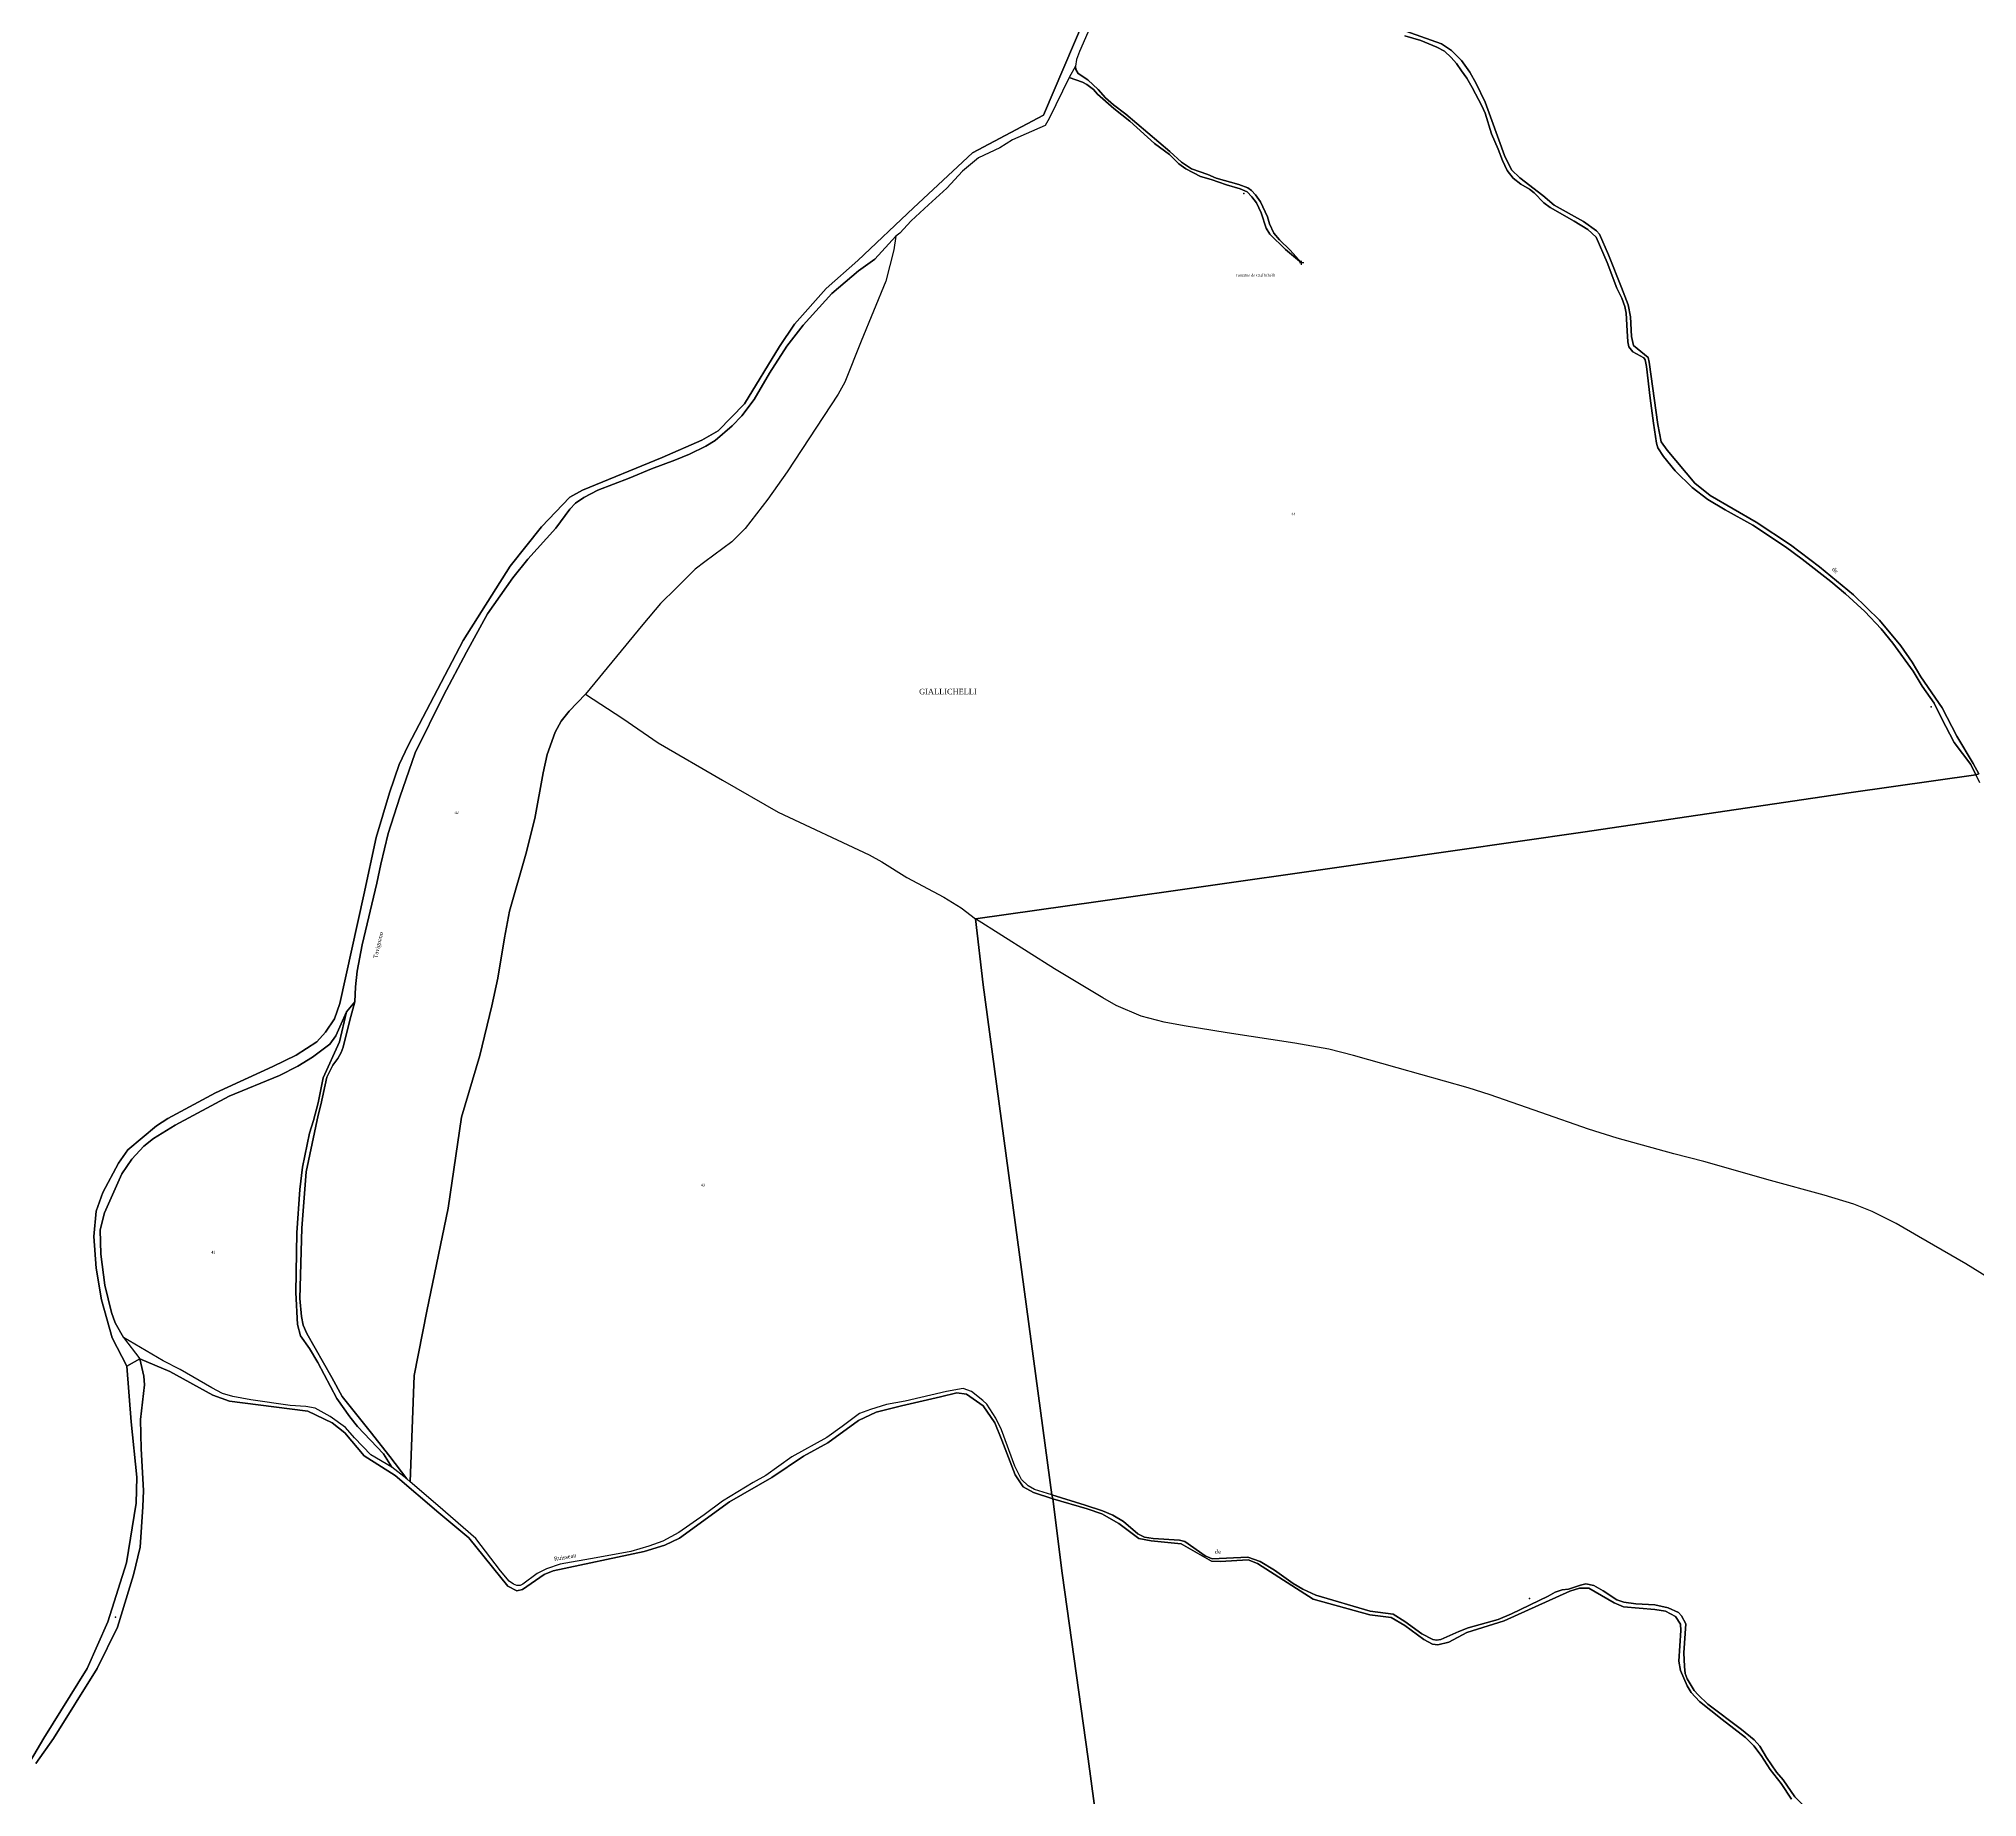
# Model space of a CAD drawing. Extents: x 1189447 to 1205702, y 6141591 to 6152844.
# Drawn here: x 1195226 to 1196642, y 6146098 to 6147383 of the extents above; entities that cross this region are included whole.
import ezdxf

# ---------------------------------------------------------------- set-up
doc = ezdxf.new("R2010")
doc.units = 0
doc.linetypes.add('CONTINU', pattern=[0])
doc.layers.get('0').update_dxf_attribs({"linetype": 'CONTINU'})
for name, color, linetype in [('1FLECHEFL', 7, 'CONTINU'), ('1LIEUDIT', 7, 'CONTINU'), ('1PARCELLE', 7, 'CONTINU'), ('1SECTION', 7, 'CONTINU'), ('1SUBDSECT', 7, 'CONTINU'), ('1TRONFLUV', 7, 'CONTINU'), ('3CALVAIRE', 7, 'CONTINU'), ('3CALVAIRETEX', 7, 'CONTINU'), ('3LIEUDITTEX', 7, 'CONTINU'), ('3PARCELLETEX', 7, 'CONTINU'), ('3TRONFLUVTEX', 7, 'CONTINU')]:
    doc.layers.add(name, color=color, linetype=linetype)
doc.styles.get("Standard").update_dxf_attribs({"font": 'Times New Roman'})

# ---------------------------------------------------------------- blocks, each defined once
blk = doc.blocks.new('FLECHRU1')
blk.add_point((0, 0))
blk = doc.blocks.new('DETATOPO')
for points in [[(-1.5, 0), (1.5, 0)], [(0, -1.5), (0, 1.5)]]:
    blk.add_lwpolyline(points)

msp = doc.modelspace()

# ---------------------------------------------------------------- linework, layer by layer
at = {"layer": '1LIEUDIT'}
for points in [[(1196220.67, 6147390.18), (1196250.91, 6147379.53), (1196258.1, 6147374.78), (1196265.47, 6147367.39), (1196271.65, 6147358.76), (1196276.27, 6147350.57), (1196282.9, 6147337.04), (1196287.58, 6147323.49), (1196297.02, 6147297.96), (1196302.07, 6147287.49), (1196308.23, 6147281.63), (1196325.06, 6147268.75), (1196333.23, 6147261.6), (1196354.74, 6147249.72), (1196364.14, 6147243.04), (1196366.25, 6147240.39), (1196372.84, 6147225.32), (1196382.46, 6147201.5), (1196387.39, 6147188.97), (1196388.99, 6147180.03), (1196389.76, 6147165.66), (1196391.19, 6147159.24), (1196401.81, 6147150.29), (1196402.67, 6147147.05), (1196409.08, 6147101.46), (1196411.3, 6147088.87), (1196415.9, 6147082.62), (1196436.09, 6147058.64), (1196447.11, 6147049.5), (1196480.74, 6147029.98), (1196505.83, 6147013.52), (1196527.07, 6146997.48), (1196551.95, 6146977.03), (1196571.01, 6146958.46), (1196586.53, 6146939.63), (1196594.68, 6146927.75), (1196601.15, 6146916.98), (1196616.6, 6146894.38), (1196627.52, 6146873.64), (1196639.29, 6146853.66), (1196643.48, 6146846.17), (1196641.2, 6146845.57), (1196550.24, 6146832.56), (1196354.17, 6146803.55), (1196164.21, 6146776.26), (1196000.12, 6146752.82), (1195910.31, 6146740.28), (1195916.06, 6146692.13), (1195966.23, 6146319.31), (1195966.23, 6146319.31), (1195966.81, 6146316.4), (1195952.81, 6146321.08), (1195945.23, 6146325.35), (1195939.4, 6146334.01), (1195929.72, 6146359.36), (1195924.62, 6146371.94), (1195916.06, 6146384.43), (1195903.83, 6146393.04), (1195896.7, 6146393.9), (1195884.93, 6146391.01), (1195856.34, 6146384.31), (1195837.88, 6146379.9), (1195824.89, 6146373.63), (1195802.63, 6146357.32), (1195784.63, 6146347.68), (1195761.54, 6146332.16), (1195730.77, 6146314.37), (1195694.1, 6146287.65), (1195683.37, 6146282.7), (1195668.38, 6146278.04), (1195601.92, 6146263.92), (1195595.36, 6146261.22), (1195579.32, 6146250.15), (1195575.18, 6146249.37), (1195568.62, 6146252.65), (1195540.15, 6146287.98), (1195518.42, 6146306.31), (1195486.5, 6146333.57), (1195463.87, 6146347.81), (1195449.67, 6146364.68), (1195440.29, 6146371.96), (1195422.51, 6146380.52), (1195397.75, 6146383.57), (1195365.47, 6146387.81), (1195353.15, 6146392.22), (1195321.82, 6146409.41), (1195299.88, 6146418.71), (1195290.26, 6146413.32), (1195279.62, 6146434.07), (1195271.92, 6146461.97), (1195267.99, 6146485.03), (1195266.29, 6146508.26), (1195267.91, 6146526.6), (1195272.79, 6146540.29), (1195284.18, 6146561.79), (1195291.05, 6146571.37), (1195311.98, 6146588.93), (1195320.36, 6146594.36), (1195355.01, 6146613.2), (1195397.08, 6146632.44), (1195414.02, 6146640.72), (1195429.05, 6146650.48), (1195435.53, 6146657.5), (1195442.03, 6146667.1), (1195446.03, 6146678.41), (1195463.39, 6146757.76), (1195472.46, 6146799.71), (1195482.22, 6146832.36), (1195489.36, 6146853.04), (1195495.92, 6146867.02), (1195536.01, 6146943.73), (1195570.48, 6146997.84), (1195593.35, 6147026.63), (1195614.06, 6147048.28), (1195623.22, 6147053.49), (1195681.47, 6147077.31), (1195710.38, 6147090.09), (1195722.28, 6147096.76), (1195741.65, 6147116.57), (1195767.19, 6147158.31), (1195778.11, 6147174.81), (1195801.38, 6147200.81), (1195824.46, 6147221.22), (1195865.12, 6147259.81), (1195908.15, 6147299.85), (1195960.21, 6147327.52), (1195975.07, 6147362.19), (1195989.7, 6147397.06)], [(1196643.48, 6146846.17), (1196639.29, 6146853.66), (1196627.52, 6146873.64), (1196616.6, 6146894.38), (1196601.15, 6146916.98), (1196594.68, 6146927.75), (1196586.53, 6146939.63), (1196571.01, 6146958.46), (1196551.95, 6146977.03), (1196527.07, 6146997.48), (1196505.83, 6147013.52), (1196480.74, 6147029.98), (1196447.11, 6147049.5), (1196436.09, 6147058.64), (1196415.9, 6147082.62), (1196411.3, 6147088.87), (1196409.08, 6147101.46), (1196402.67, 6147147.05), (1196401.81, 6147150.29), (1196391.19, 6147159.24), (1196389.76, 6147165.66), (1196388.99, 6147180.03), (1196387.39, 6147188.97), (1196382.46, 6147201.5), (1196372.84, 6147225.32), (1196366.25, 6147240.39), (1196364.14, 6147243.04), (1196354.74, 6147249.72), (1196333.23, 6147261.6), (1196325.06, 6147268.75), (1196308.23, 6147281.63), (1196302.07, 6147287.49), (1196297.02, 6147297.96), (1196287.58, 6147323.49), (1196282.9, 6147337.04), (1196276.27, 6147350.57), (1196271.65, 6147358.76), (1196265.47, 6147367.39), (1196258.1, 6147374.78), (1196250.91, 6147379.53), (1196220.67, 6147390.18)], [(1196506.72, 6146097.03), (1196499.2, 6146108.36), (1196490.95, 6146118.61), (1196484.59, 6146129.01), (1196479.21, 6146136.12), (1196473.02, 6146142.09), (1196455.97, 6146155.12), (1196439.35, 6146168.3), (1196433.22, 6146174.9), (1196430.39, 6146179.83), (1196425.62, 6146190.92), (1196424.28, 6146197.86), (1196425.82, 6146220.27), (1196425.54, 6146224.78), (1196421.87, 6146230.49), (1196414.63, 6146234.44), (1196406.71, 6146235.68), (1196383.8, 6146237.67), (1196376.95, 6146240.42), (1196358.63, 6146251.27), (1196351.84, 6146251.12), (1196344.63, 6146248.95), (1196296.66, 6146227.25), (1196269.41, 6146218.77), (1196256.23, 6146211.78), (1196248.31, 6146209.86), (1196244.39, 6146210.32), (1196238.01, 6146213.73), (1196224.11, 6146223.95), (1196214.14, 6146229.86), (1196198.43, 6146231.71), (1196157.22, 6146243.25), (1196116.37, 6146269.18), (1196109.75, 6146271.78), (1196089.19, 6146270.65), (1196082.75, 6146270.86), (1196060.6, 6146283.67), (1196038.67, 6146285.84), (1196029.75, 6146287.58), (1196015.12, 6146298.48), (1196002.79, 6146305.48), (1195991.99, 6146309.22), (1195966.81, 6146316.4), (1195966.23, 6146319.31), (1195916.06, 6146692.13), (1195910.31, 6146740.28), (1196000.12, 6146752.82), (1196164.21, 6146776.26), (1196354.17, 6146803.55), (1196550.24, 6146832.56), (1196641.2, 6146845.57), (1196643.48, 6146846.17)], [(1195211.8, 6146111.44), (1195229.58, 6146141.49), (1195261.43, 6146192.42), (1195276.52, 6146226.65), (1195290.1, 6146269.77), (1195297.14, 6146313.26), (1195297.66, 6146332.31), (1195293.6, 6146372.75), (1195290.26, 6146413.32), (1195299.88, 6146418.71), (1195321.82, 6146409.41), (1195353.15, 6146392.22), (1195365.47, 6146387.81), (1195397.75, 6146383.57), (1195422.51, 6146380.52), (1195440.29, 6146371.96), (1195449.67, 6146364.68), (1195463.87, 6146347.81), (1195486.5, 6146333.57), (1195518.42, 6146306.31), (1195540.15, 6146287.98), (1195568.62, 6146252.65), (1195575.18, 6146249.37), (1195579.32, 6146250.15), (1195595.36, 6146261.22), (1195601.92, 6146263.92), (1195668.38, 6146278.04), (1195683.37, 6146282.7), (1195694.1, 6146287.65), (1195730.77, 6146314.37), (1195761.54, 6146332.16), (1195784.63, 6146347.68), (1195802.63, 6146357.32), (1195824.89, 6146373.63), (1195837.88, 6146379.9), (1195856.34, 6146384.31), (1195884.93, 6146391.01), (1195896.7, 6146393.9), (1195903.83, 6146393.04), (1195916.06, 6146384.43), (1195924.62, 6146371.94), (1195929.72, 6146359.36), (1195939.4, 6146334.01), (1195945.23, 6146325.35), (1195952.81, 6146321.08), (1195966.81, 6146316.4), (1195973.78, 6146262.09), (1195992.85, 6146126.43), (1196023.25, 6145899.7)], [(1196023.25, 6145899.7), (1195992.85, 6146126.43), (1195973.78, 6146262.09), (1195966.81, 6146316.4), (1195991.99, 6146309.22), (1196002.79, 6146305.48), (1196015.12, 6146298.48), (1196029.75, 6146287.58), (1196038.67, 6146285.84), (1196060.6, 6146283.67), (1196082.75, 6146270.86), (1196089.19, 6146270.65), (1196109.75, 6146271.78), (1196116.37, 6146269.18), (1196157.22, 6146243.25), (1196198.43, 6146231.71), (1196214.14, 6146229.86), (1196224.11, 6146223.95), (1196238.01, 6146213.73), (1196244.39, 6146210.32), (1196248.31, 6146209.86), (1196256.23, 6146211.78), (1196269.41, 6146218.77), (1196296.66, 6146227.25), (1196344.63, 6146248.95), (1196351.84, 6146251.12), (1196358.63, 6146251.27), (1196376.95, 6146240.42), (1196383.8, 6146237.67), (1196406.71, 6146235.68), (1196414.63, 6146234.44), (1196421.87, 6146230.49), (1196425.54, 6146224.78), (1196425.82, 6146220.27), (1196424.28, 6146197.86), (1196425.62, 6146190.92), (1196430.39, 6146179.83), (1196433.22, 6146174.9), (1196439.35, 6146168.3), (1196455.97, 6146155.12), (1196473.02, 6146142.09), (1196479.21, 6146136.12), (1196484.59, 6146129.01), (1196490.95, 6146118.61), (1196499.2, 6146108.36), (1196506.72, 6146097.03)]]:
    msp.add_lwpolyline(points, dxfattribs=at)
at = {"layer": '1PARCELLE'}
for points in [[(1196002.75, 6147411.14), (1195986.33, 6147373.9), (1195984.19, 6147368.23), (1195983.55, 6147363.21), (1195983.77, 6147360.84), (1195985.41, 6147357.86), (1195992.42, 6147353.28), (1196000.16, 6147346.2), (1196005.49, 6147340.12), (1196011.21, 6147335.08), (1196020.38, 6147328.24), (1196036.24, 6147314.65), (1196052.34, 6147300.87), (1196060.87, 6147293.14), (1196068.21, 6147288.29), (1196080.21, 6147284.21), (1196086.24, 6147281.51), (1196102.91, 6147276.78), (1196109.39, 6147274.33), (1196111.97, 6147272.46), (1196114.94, 6147269.29), (1196118.6, 6147264.16), (1196123.67, 6147253.07), (1196125.16, 6147248.08), (1196128.43, 6147241.27), (1196132.44, 6147236.26), (1196140.43, 6147228.78), (1196148.72, 6147219.57), (1196136.85, 6147229.21), (1196125.47, 6147240.39), (1196122.9, 6147244.98), (1196119.2, 6147256.14), (1196115.79, 6147263.34), (1196112.26, 6147267.9), (1196108.95, 6147271.32), (1196103.71, 6147273.58), (1196093.82, 6147276.67), (1196082.73, 6147280.42), (1196074.8, 6147282.62), (1196064.06, 6147288.27), (1196058.96, 6147291.99), (1196052.12, 6147298.69), (1196041.22, 6147306.7), (1196023.28, 6147323.07), (1196011.57, 6147332.26), (1195999.65, 6147342.78), (1195996.54, 6147346.1), (1195991.79, 6147349.86), (1195988.64, 6147351.68), (1195978.91, 6147355.01), (1195964.31, 6147325.03), (1195961.25, 6147319.94), (1195937.45, 6147309.5), (1195928.24, 6147303.67), (1195912.66, 6147296.16), (1195900.93, 6147286.64), (1195889.36, 6147274.2), (1195875.99, 6147261.93), (1195863.46, 6147250.24), (1195855.11, 6147241.35), (1195852.14, 6147238.93), (1195852.14, 6147238.93), (1195850.63, 6147228.98), (1195844.98, 6147206.08), (1195826.93, 6147162.3), (1195814.83, 6147132.44), (1195809.96, 6147123.62), (1195772.91, 6147066.79), (1195758.59, 6147046.84), (1195742.14, 6147025.56), (1195732.42, 6147015.71), (1195712.58, 6147001.15), (1195705.67, 6146995.7), (1195691.7, 6146981.96), (1195680.35, 6146970.57), (1195667.44, 6146955.21), (1195625.37, 6146904.33), (1195652.71, 6146886.72), (1195678.67, 6146868.81), (1195725.46, 6146841.5), (1195766.3, 6146818.09), (1195832.79, 6146787.04), (1195842.06, 6146781.86), (1195860.2, 6146770.49), (1195887.34, 6146756.13), (1195899.94, 6146748.2), (1195910.31, 6146740.28), (1196000.12, 6146752.82), (1196164.21, 6146776.26), (1196354.17, 6146803.55), (1196550.24, 6146832.56), (1196641.2, 6146845.57), (1196637.58, 6146853.08), (1196625.48, 6146869.15), (1196616.21, 6146886.78), (1196610.83, 6146897.93), (1196602.11, 6146910.26), (1196595.43, 6146921.12), (1196580.59, 6146941.75), (1196572.23, 6146952.11), (1196560.28, 6146964.88), (1196546.11, 6146977.79), (1196535.26, 6146986.69), (1196514.53, 6147002.97), (1196502.2, 6147012.14), (1196478.38, 6147027.8), (1196458.19, 6147039.19), (1196445.47, 6147046.53), (1196434.12, 6147055.33), (1196421.53, 6147067.65), (1196413.13, 6147078.12), (1196408.9, 6147084.4), (1196407.91, 6147087.68), (1196405.76, 6147102.31), (1196403.33, 6147120.71), (1196400.8, 6147143.88), (1196399.62, 6147148.64), (1196398.63, 6147150.07), (1196390.81, 6147154.52), (1196387.78, 6147158.08), (1196386.95, 6147161.81), (1196386.57, 6147169.9), (1196385.74, 6147182.78), (1196384.77, 6147187.64), (1196382.55, 6147193.7), (1196379.05, 6147200.95), (1196371.85, 6147219.74), (1196363.94, 6147238.4), (1196357.82, 6147243.97), (1196347.92, 6147250.06), (1196330.42, 6147259.88), (1196325.79, 6147263.5), (1196318.62, 6147270.71), (1196315.09, 6147273.37), (1196308.91, 6147277), (1196303.38, 6147281.33), (1196298.89, 6147287.1), (1196295.39, 6147294.25), (1196292.41, 6147302.71), (1196287.56, 6147313.91), (1196282.81, 6147328.83), (1196280.44, 6147334.36), (1196273.4, 6147347.59), (1196269.47, 6147354.5), (1196265.64, 6147359.84), (1196261.95, 6147365.31), (1196257.99, 6147369.5), (1196253.11, 6147374.16), (1196247.49, 6147377.17), (1196235.71, 6147382.12), (1196224.09, 6147385.41)], [(1196643.48, 6146846.17), (1196639.29, 6146853.66), (1196627.52, 6146873.64), (1196616.6, 6146894.38), (1196601.15, 6146916.98), (1196594.68, 6146927.75), (1196586.53, 6146939.63), (1196571.01, 6146958.46), (1196551.95, 6146977.03), (1196527.07, 6146997.48), (1196505.83, 6147013.52), (1196480.74, 6147029.98), (1196447.11, 6147049.5), (1196436.09, 6147058.64), (1196415.9, 6147082.62), (1196411.3, 6147088.87), (1196409.08, 6147101.46), (1196402.67, 6147147.05), (1196401.81, 6147150.29), (1196391.19, 6147159.24), (1196389.76, 6147165.66), (1196388.99, 6147180.03), (1196387.39, 6147188.97), (1196382.46, 6147201.5), (1196372.84, 6147225.32), (1196366.25, 6147240.39), (1196364.14, 6147243.04), (1196354.74, 6147249.72), (1196333.23, 6147261.6), (1196325.06, 6147268.75), (1196308.23, 6147281.63), (1196302.07, 6147287.49), (1196297.02, 6147297.96), (1196287.58, 6147323.49), (1196282.9, 6147337.04), (1196276.27, 6147350.57), (1196271.65, 6147358.76), (1196265.47, 6147367.39), (1196258.1, 6147374.78), (1196250.91, 6147379.53), (1196220.67, 6147390.18)], [(1196671.78, 6146464.7), (1196634, 6146488.27), (1196599.32, 6146508.19), (1196583.02, 6146517.71), (1196565.52, 6146526.31), (1196552.25, 6146531.72), (1196530.53, 6146538.35), (1196491.27, 6146549.07), (1196442.53, 6146563), (1196420.67, 6146568.54), (1196379.21, 6146579.93), (1196358.43, 6146586.56), (1196323.54, 6146598.76), (1196286.4, 6146611.73), (1196270.44, 6146616.68), (1196218.54, 6146631.43), (1196186.67, 6146640.5), (1196168.7, 6146645), (1196143.65, 6146649.45), (1196094.22, 6146656.92), (1196062.97, 6146661.99), (1196048.3, 6146664.7), (1196031.52, 6146669.03), (1196013.09, 6146677), (1196003.35, 6146682.55), (1195968.18, 6146703.74), (1195910.31, 6146740.28), (1195910.31, 6146740.28), (1196000.12, 6146752.82), (1196164.21, 6146776.26), (1196354.17, 6146803.55), (1196550.24, 6146832.56), (1196641.2, 6146845.57), (1196643.89, 6146839.87)], [(1196671.78, 6146464.7), (1196634, 6146488.27), (1196599.32, 6146508.19), (1196583.02, 6146517.71), (1196565.52, 6146526.31), (1196552.25, 6146531.72), (1196530.53, 6146538.35), (1196491.27, 6146549.07), (1196442.53, 6146563), (1196420.67, 6146568.54), (1196379.21, 6146579.93), (1196358.43, 6146586.56), (1196323.54, 6146598.76), (1196286.4, 6146611.73), (1196270.44, 6146616.68), (1196218.54, 6146631.43), (1196186.67, 6146640.5), (1196168.7, 6146645), (1196143.65, 6146649.45), (1196094.22, 6146656.92), (1196062.97, 6146661.99), (1196048.3, 6146664.7), (1196031.52, 6146669.03), (1196013.09, 6146677), (1196003.35, 6146682.55), (1195968.18, 6146703.74), (1195910.31, 6146740.28), (1195910.31, 6146740.28), (1195916.06, 6146692.13), (1195966.23, 6146319.31), (1195990.57, 6146311.88), (1196003.21, 6146307.7), (1196010.65, 6146304.6), (1196018.58, 6146299.81), (1196029.06, 6146290.97), (1196033.85, 6146288.46), (1196040.13, 6146287.42), (1196059.51, 6146286.36), (1196063.46, 6146285.23), (1196078.11, 6146274.71), (1196083.41, 6146272.73), (1196109.39, 6146273.96), (1196118.35, 6146270.79), (1196128.9, 6146264.3), (1196142.64, 6146254.63), (1196149.7, 6146250.46), (1196159, 6146246.13), (1196198.73, 6146234.45), (1196215.57, 6146232.32), (1196224.05, 6146226.96), (1196236.61, 6146217.9), (1196244.47, 6146213.74), (1196247.25, 6146213.09), (1196250.41, 6146213.58), (1196263.56, 6146219.49), (1196270.37, 6146222.31), (1196292.35, 6146228.37), (1196302.12, 6146232.52), (1196328.82, 6146245.35), (1196333.98, 6146248.21), (1196339.08, 6146249.98), (1196343.82, 6146250.56), (1196352.55, 6146253.49), (1196356.37, 6146254.26), (1196362.3, 6146253.12), (1196368.92, 6146249.27), (1196379, 6146242.66), (1196384.04, 6146240.85), (1196392.92, 6146239.82), (1196406.89, 6146238.97), (1196416.44, 6146236.83), (1196424.1, 6146233.54), (1196426.2, 6146230.88), (1196429.47, 6146225.09), (1196427.94, 6146203.85), (1196428.34, 6146193.96), (1196428.98, 6146188.85), (1196430.51, 6146184.93), (1196435.58, 6146176.46), (1196438.56, 6146173.15), (1196445.62, 6146166.55), (1196470.21, 6146148.01), (1196479.43, 6146140.4), (1196483.46, 6146135.82), (1196488.31, 6146127.48), (1196495.7, 6146116.76), (1196500.47, 6146111.1), (1196509.12, 6146098.79), (1196515.35, 6146092.34)], [(1195223.87, 6146123.11), (1195236.83, 6146141.47), (1195268.72, 6146192.49), (1195283.51, 6146222.81), (1195295.24, 6146260.85), (1195300.13, 6146281.27), (1195302, 6146310.58), (1195302.57, 6146322.63), (1195300.87, 6146352.93), (1195300.36, 6146374.36), (1195303.22, 6146399.86), (1195302.77, 6146406.02), (1195299.88, 6146418.71), (1195321.82, 6146409.41), (1195353.15, 6146392.22), (1195365.47, 6146387.81), (1195397.75, 6146383.57), (1195422.51, 6146380.52), (1195440.29, 6146371.96), (1195449.67, 6146364.68), (1195463.87, 6146347.81), (1195486.5, 6146333.57), (1195518.42, 6146306.31), (1195540.15, 6146287.98), (1195568.62, 6146252.65), (1195575.18, 6146249.37), (1195579.32, 6146250.15), (1195595.36, 6146261.22), (1195601.92, 6146263.92), (1195668.38, 6146278.04), (1195683.37, 6146282.7), (1195694.1, 6146287.65), (1195730.77, 6146314.37), (1195761.54, 6146332.16), (1195784.63, 6146347.68), (1195802.63, 6146357.32), (1195824.89, 6146373.63), (1195837.88, 6146379.9), (1195856.34, 6146384.31), (1195884.93, 6146391.01), (1195896.7, 6146393.9), (1195903.83, 6146393.04), (1195916.06, 6146384.43), (1195924.62, 6146371.94), (1195929.72, 6146359.36), (1195939.4, 6146334.01), (1195945.23, 6146325.35), (1195952.81, 6146321.08), (1195966.81, 6146316.4), (1195973.78, 6146262.09), (1195992.85, 6146126.43), (1196023.25, 6145899.7)], [(1196023.25, 6145899.7), (1195992.85, 6146126.43), (1195973.78, 6146262.09), (1195966.81, 6146316.4), (1195991.99, 6146309.22), (1196002.79, 6146305.48), (1196015.12, 6146298.48), (1196029.75, 6146287.58), (1196038.67, 6146285.84), (1196060.6, 6146283.67), (1196082.75, 6146270.86), (1196089.19, 6146270.65), (1196109.75, 6146271.78), (1196116.37, 6146269.18), (1196157.22, 6146243.25), (1196198.43, 6146231.71), (1196214.14, 6146229.86), (1196224.11, 6146223.95), (1196238.01, 6146213.73), (1196244.39, 6146210.32), (1196248.31, 6146209.86), (1196256.23, 6146211.78), (1196269.41, 6146218.77), (1196296.66, 6146227.25), (1196344.63, 6146248.95), (1196351.84, 6146251.12), (1196358.63, 6146251.27), (1196376.95, 6146240.42), (1196383.8, 6146237.67), (1196406.71, 6146235.68), (1196414.63, 6146234.44), (1196421.87, 6146230.49), (1196425.54, 6146224.78), (1196425.82, 6146220.27), (1196424.28, 6146197.86), (1196425.62, 6146190.92), (1196430.39, 6146179.83), (1196433.22, 6146174.9), (1196439.35, 6146168.3), (1196455.97, 6146155.12), (1196473.02, 6146142.09), (1196479.21, 6146136.12), (1196484.59, 6146129.01), (1196490.95, 6146118.61), (1196499.2, 6146108.36), (1196506.72, 6146097.03)]]:
    msp.add_lwpolyline(points, dxfattribs=at)
for points in [[(1195497.42, 6146328.87), (1195494.94, 6146331.06), (1195482.55, 6146347.42), (1195468.23, 6146365.64), (1195447.7, 6146391.25), (1195440.21, 6146405.04), (1195421.74, 6146437.26), (1195419.18, 6146443.3), (1195417.96, 6146449.8), (1195416.81, 6146462.92), (1195418.24, 6146514.24), (1195419.85, 6146536.43), (1195421.39, 6146555.4), (1195430.2, 6146596.84), (1195432.05, 6146604.36), (1195436.59, 6146624.67), (1195440.91, 6146633.24), (1195444.51, 6146638.28), (1195446.95, 6146642.69), (1195448.49, 6146646.44), (1195453.21, 6146666.11), (1195456.81, 6146679.54), (1195457.37, 6146690.68), (1195458.54, 6146702.04), (1195462.37, 6146721.29), (1195472.93, 6146766.2), (1195475.9, 6146780.29), (1195481.32, 6146802.58), (1195489.78, 6146829.15), (1195501.1, 6146861.53), (1195521.79, 6146903.55), (1195538.48, 6146935.13), (1195553.83, 6146963.15), (1195572.45, 6146989.42), (1195583.4, 6147003.11), (1195603.82, 6147025.65), (1195613.97, 6147039.55), (1195618.21, 6147044.03), (1195624.31, 6147048), (1195634.45, 6147053.51), (1195657.34, 6147062.26), (1195673.64, 6147069.15), (1195690.67, 6147075.43), (1195701.41, 6147079.87), (1195713.4, 6147085.53), (1195720.13, 6147089.7), (1195732.69, 6147100.42), (1195739.72, 6147107.71), (1195748.78, 6147119.71), (1195760.02, 6147138.87), (1195772.5, 6147158.79), (1195784.53, 6147174.05), (1195805.5, 6147197.21), (1195824.98, 6147213.6), (1195836.76, 6147222.17), (1195852.14, 6147238.93), (1195850.63, 6147228.98), (1195844.98, 6147206.08), (1195826.93, 6147162.3), (1195814.83, 6147132.44), (1195809.96, 6147123.62), (1195772.91, 6147066.79), (1195758.59, 6147046.84), (1195742.14, 6147025.56), (1195732.42, 6147015.71), (1195712.58, 6147001.15), (1195705.67, 6146995.7), (1195691.7, 6146981.96), (1195680.35, 6146970.57), (1195667.44, 6146955.21), (1195625.37, 6146904.33), (1195613.46, 6146891.91), (1195607.62, 6146884.58), (1195603.42, 6146876.64), (1195597.48, 6146860.32), (1195594.65, 6146847.01), (1195588.52, 6146813.44), (1195581.9, 6146787.58), (1195569.97, 6146745.84), (1195566.28, 6146726.29), (1195561.35, 6146696.91), (1195557.09, 6146676.72), (1195548.26, 6146640.4), (1195534.91, 6146595.34), (1195525.07, 6146528.8), (1195509.63, 6146453.6), (1195500.18, 6146406.54), (1195497.42, 6146328.87)], [(1195497.42, 6146328.87), (1195500.18, 6146406.54), (1195509.63, 6146453.6), (1195525.07, 6146528.8), (1195534.91, 6146595.34), (1195548.26, 6146640.4), (1195557.09, 6146676.72), (1195561.35, 6146696.91), (1195566.28, 6146726.29), (1195569.97, 6146745.84), (1195581.9, 6146787.58), (1195588.52, 6146813.44), (1195594.65, 6146847.01), (1195597.48, 6146860.32), (1195603.42, 6146876.64), (1195607.62, 6146884.58), (1195613.46, 6146891.91), (1195625.37, 6146904.33), (1195652.71, 6146886.72), (1195678.67, 6146868.81), (1195725.46, 6146841.5), (1195766.3, 6146818.09), (1195832.79, 6146787.04), (1195842.06, 6146781.86), (1195860.2, 6146770.49), (1195887.34, 6146756.13), (1195899.94, 6146748.2), (1195910.31, 6146740.28), (1195916.06, 6146692.13), (1195966.23, 6146319.31), (1195953.53, 6146323.17), (1195948.8, 6146326.09), (1195943.93, 6146330.62), (1195939.05, 6146340.23), (1195929.38, 6146366.94), (1195925.38, 6146375.42), (1195918.71, 6146385.59), (1195915.86, 6146388.44), (1195907.61, 6146394.97), (1195901.41, 6146397.15), (1195889.29, 6146394.84), (1195858.96, 6146387.94), (1195845.46, 6146385.41), (1195833.67, 6146381.78), (1195825.68, 6146378.8), (1195812.92, 6146369.22), (1195801.84, 6146361.33), (1195776.21, 6146347.15), (1195757.28, 6146333.59), (1195747.99, 6146328.29), (1195725.47, 6146314.66), (1195712.16, 6146304.73), (1195693.73, 6146291.76), (1195682.06, 6146285.61), (1195671.76, 6146281.92), (1195658.54, 6146278.02), (1195633.16, 6146273.28), (1195606.95, 6146268.78), (1195596.86, 6146265.37), (1195590.27, 6146261.82), (1195579.64, 6146254.16), (1195577.85, 6146253.2), (1195575.38, 6146253.08), (1195572.75, 6146254.04), (1195569.78, 6146256.42), (1195563.46, 6146263.8), (1195545.22, 6146287.58), (1195517.49, 6146311.7), (1195497.42, 6146328.87)], [(1195477.87, 6146349.25), (1195483.99, 6146339.55), (1195468.67, 6146348.64), (1195456.63, 6146361.13), (1195450.2, 6146368.63), (1195438.93, 6146376.65), (1195427.86, 6146382.78), (1195421.19, 6146383.92), (1195409.6, 6146384.66), (1195380.87, 6146388.73), (1195367.87, 6146391.28), (1195360.12, 6146393.54), (1195352.41, 6146397.51), (1195329.36, 6146410.98), (1195316.94, 6146417.39), (1195287.99, 6146434.31), (1195281.92, 6146445.12), (1195279.09, 6146452.59), (1195274.18, 6146472.54), (1195271.35, 6146495.24), (1195270.88, 6146512.99), (1195274.04, 6146525.38), (1195286.67, 6146554.04), (1195293.9, 6146564.74), (1195302.65, 6146574.08), (1195309.71, 6146579.74), (1195325.56, 6146589.44), (1195365.12, 6146610.77), (1195401.88, 6146625.83), (1195415.26, 6146632.69), (1195426.03, 6146639.16), (1195438.78, 6146648.63), (1195443.02, 6146654.83), (1195450.74, 6146672.29), (1195445.63, 6146650.28), (1195433.78, 6146624.09), (1195430.03, 6146605.74), (1195426.71, 6146592.87), (1195423.81, 6146583.55), (1195418.58, 6146558.82), (1195416.73, 6146542.38), (1195414.67, 6146510.87), (1195413.76, 6146467.35), (1195415.15, 6146443.82), (1195417.15, 6146435.56), (1195423.79, 6146426.35), (1195429.86, 6146416.13), (1195443.85, 6146389.83), (1195453.21, 6146376.46), (1195458.96, 6146369.38), (1195477.87, 6146349.25)]]:
    msp.add_lwpolyline(points, close=True, dxfattribs=at)
at = {"layer": '1SECTION'}
msp.add_lwpolyline([(1195989.7, 6147397.06), (1195975.07, 6147362.19), (1195960.21, 6147327.52), (1195908.15, 6147299.85), (1195865.12, 6147259.81), (1195824.46, 6147221.22), (1195801.38, 6147200.81), (1195778.11, 6147174.81), (1195767.19, 6147158.31), (1195741.65, 6147116.57), (1195722.28, 6147096.76), (1195710.38, 6147090.09), (1195681.47, 6147077.31), (1195623.22, 6147053.49), (1195614.06, 6147048.28), (1195593.35, 6147026.63), (1195570.48, 6146997.84), (1195536.01, 6146943.73), (1195495.92, 6146867.02), (1195489.36, 6146853.04), (1195482.22, 6146832.36), (1195472.46, 6146799.71), (1195463.39, 6146757.76), (1195446.03, 6146678.41), (1195442.03, 6146667.1), (1195435.53, 6146657.5), (1195429.05, 6146650.48), (1195414.02, 6146640.72), (1195397.08, 6146632.44), (1195355.01, 6146613.2), (1195320.36, 6146594.36), (1195311.98, 6146588.93), (1195291.05, 6146571.37), (1195284.18, 6146561.79), (1195272.79, 6146540.29), (1195267.91, 6146526.6), (1195266.29, 6146508.26), (1195267.99, 6146485.03), (1195271.92, 6146461.97), (1195279.62, 6146434.07), (1195290.26, 6146413.32), (1195293.6, 6146372.75), (1195297.66, 6146332.31), (1195297.14, 6146313.26), (1195290.1, 6146269.77), (1195276.52, 6146226.65), (1195261.43, 6146192.42), (1195229.58, 6146141.49), (1195211.8, 6146111.44)], dxfattribs=at)
at = {"layer": '1SUBDSECT'}
msp.add_lwpolyline([(1195989.7, 6147397.06), (1195975.07, 6147362.19), (1195960.21, 6147327.52), (1195908.15, 6147299.85), (1195865.12, 6147259.81), (1195824.46, 6147221.22), (1195801.38, 6147200.81), (1195778.11, 6147174.81), (1195767.19, 6147158.31), (1195741.65, 6147116.57), (1195722.28, 6147096.76), (1195710.38, 6147090.09), (1195681.47, 6147077.31), (1195623.22, 6147053.49), (1195614.06, 6147048.28), (1195593.35, 6147026.63), (1195570.48, 6146997.84), (1195536.01, 6146943.73), (1195495.92, 6146867.02), (1195489.36, 6146853.04), (1195482.22, 6146832.36), (1195472.46, 6146799.71), (1195463.39, 6146757.76), (1195446.03, 6146678.41), (1195442.03, 6146667.1), (1195435.53, 6146657.5), (1195429.05, 6146650.48), (1195414.02, 6146640.72), (1195397.08, 6146632.44), (1195355.01, 6146613.2), (1195320.36, 6146594.36), (1195311.98, 6146588.93), (1195291.05, 6146571.37), (1195284.18, 6146561.79), (1195272.79, 6146540.29), (1195267.91, 6146526.6), (1195266.29, 6146508.26), (1195267.99, 6146485.03), (1195271.92, 6146461.97), (1195279.62, 6146434.07), (1195290.26, 6146413.32), (1195293.6, 6146372.75), (1195297.66, 6146332.31), (1195297.14, 6146313.26), (1195290.1, 6146269.77), (1195276.52, 6146226.65), (1195261.43, 6146192.42), (1195229.58, 6146141.49), (1195211.8, 6146111.44)], dxfattribs=at)
at = {"layer": '1TRONFLUV'}
for points in [[(1196002.75, 6147411.14), (1195986.33, 6147373.9), (1195984.19, 6147368.23), (1195983.55, 6147363.21), (1195978.91, 6147355.01), (1195964.31, 6147325.03), (1195961.25, 6147319.94), (1195937.45, 6147309.5), (1195928.24, 6147303.67), (1195912.66, 6147296.16), (1195900.93, 6147286.64), (1195889.36, 6147274.2), (1195875.99, 6147261.93), (1195863.46, 6147250.24), (1195855.11, 6147241.35), (1195852.14, 6147238.93), (1195836.76, 6147222.17), (1195824.98, 6147213.6), (1195805.5, 6147197.21), (1195784.53, 6147174.05), (1195772.5, 6147158.79), (1195760.02, 6147138.87), (1195748.78, 6147119.71), (1195739.72, 6147107.71), (1195732.69, 6147100.42), (1195720.13, 6147089.7), (1195713.4, 6147085.53), (1195701.41, 6147079.87), (1195690.67, 6147075.43), (1195673.64, 6147069.15), (1195657.34, 6147062.26), (1195634.45, 6147053.51), (1195624.31, 6147048), (1195618.21, 6147044.03), (1195613.97, 6147039.55), (1195603.82, 6147025.65), (1195583.4, 6147003.11), (1195572.45, 6146989.42), (1195553.83, 6146963.15), (1195538.48, 6146935.13), (1195521.79, 6146903.55), (1195501.1, 6146861.53), (1195489.78, 6146829.15), (1195481.32, 6146802.58), (1195475.9, 6146780.29), (1195472.93, 6146766.2), (1195462.37, 6146721.29), (1195458.54, 6146702.04), (1195457.37, 6146690.68), (1195456.81, 6146679.54), (1195450.74, 6146672.29), (1195443.02, 6146654.83), (1195438.78, 6146648.63), (1195426.03, 6146639.16), (1195415.26, 6146632.69), (1195401.88, 6146625.83), (1195365.12, 6146610.77), (1195325.56, 6146589.44), (1195309.71, 6146579.74), (1195302.65, 6146574.08), (1195293.9, 6146564.74), (1195286.67, 6146554.04), (1195274.04, 6146525.38), (1195270.88, 6146512.99), (1195271.35, 6146495.24), (1195274.18, 6146472.54), (1195279.09, 6146452.59), (1195281.92, 6146445.12), (1195287.99, 6146434.31), (1195299.88, 6146418.71), (1195302.77, 6146406.02), (1195303.22, 6146399.86), (1195300.36, 6146374.36), (1195300.87, 6146352.93), (1195302.57, 6146322.63), (1195302, 6146310.58), (1195300.13, 6146281.27), (1195295.24, 6146260.85), (1195283.51, 6146222.81), (1195268.72, 6146192.49), (1195236.83, 6146141.47), (1195223.87, 6146123.11)], [(1195211.8, 6146111.44), (1195229.58, 6146141.49), (1195261.43, 6146192.42), (1195276.52, 6146226.65), (1195290.1, 6146269.77), (1195297.14, 6146313.26), (1195297.66, 6146332.31), (1195293.6, 6146372.75), (1195290.26, 6146413.32), (1195279.62, 6146434.07), (1195271.92, 6146461.97), (1195267.99, 6146485.03), (1195266.29, 6146508.26), (1195267.91, 6146526.6), (1195272.79, 6146540.29), (1195284.18, 6146561.79), (1195291.05, 6146571.37), (1195311.98, 6146588.93), (1195320.36, 6146594.36), (1195355.01, 6146613.2), (1195397.08, 6146632.44), (1195414.02, 6146640.72), (1195429.05, 6146650.48), (1195435.53, 6146657.5), (1195442.03, 6146667.1), (1195446.03, 6146678.41), (1195463.39, 6146757.76), (1195472.46, 6146799.71), (1195482.22, 6146832.36), (1195489.36, 6146853.04), (1195495.92, 6146867.02), (1195536.01, 6146943.73), (1195570.48, 6146997.84), (1195593.35, 6147026.63), (1195614.06, 6147048.28), (1195623.22, 6147053.49), (1195681.47, 6147077.31), (1195710.38, 6147090.09), (1195722.28, 6147096.76), (1195741.65, 6147116.57), (1195767.19, 6147158.31), (1195778.11, 6147174.81), (1195801.38, 6147200.81), (1195824.46, 6147221.22), (1195865.12, 6147259.81), (1195908.15, 6147299.85), (1195960.21, 6147327.52), (1195975.07, 6147362.19), (1195989.7, 6147397.06)], [(1196643.48, 6146846.17), (1196639.29, 6146853.66), (1196627.52, 6146873.64), (1196616.6, 6146894.38), (1196601.15, 6146916.98), (1196594.68, 6146927.75), (1196586.53, 6146939.63), (1196571.01, 6146958.46), (1196551.95, 6146977.03), (1196527.07, 6146997.48), (1196505.83, 6147013.52), (1196480.74, 6147029.98), (1196447.11, 6147049.5), (1196436.09, 6147058.64), (1196415.9, 6147082.62), (1196411.3, 6147088.87), (1196409.08, 6147101.46), (1196402.67, 6147147.05), (1196401.81, 6147150.29), (1196391.19, 6147159.24), (1196389.76, 6147165.66), (1196388.99, 6147180.03), (1196387.39, 6147188.97), (1196382.46, 6147201.5), (1196372.84, 6147225.32), (1196366.25, 6147240.39), (1196364.14, 6147243.04), (1196354.74, 6147249.72), (1196333.23, 6147261.6), (1196325.06, 6147268.75), (1196308.23, 6147281.63), (1196302.07, 6147287.49), (1196297.02, 6147297.96), (1196287.58, 6147323.49), (1196282.9, 6147337.04), (1196276.27, 6147350.57), (1196271.65, 6147358.76), (1196265.47, 6147367.39), (1196258.1, 6147374.78), (1196250.91, 6147379.53), (1196220.67, 6147390.18)], [(1196224.09, 6147385.41), (1196235.71, 6147382.12), (1196247.49, 6147377.17), (1196253.11, 6147374.16), (1196257.99, 6147369.5), (1196261.95, 6147365.31), (1196265.64, 6147359.84), (1196269.47, 6147354.5), (1196273.4, 6147347.59), (1196280.44, 6147334.36), (1196282.81, 6147328.83), (1196287.56, 6147313.91), (1196292.41, 6147302.71), (1196295.39, 6147294.25), (1196298.89, 6147287.1), (1196303.38, 6147281.33), (1196308.91, 6147277), (1196315.09, 6147273.37), (1196318.62, 6147270.71), (1196325.79, 6147263.5), (1196330.42, 6147259.88), (1196347.92, 6147250.06), (1196357.82, 6147243.97), (1196363.94, 6147238.4), (1196371.85, 6147219.74), (1196379.05, 6147200.95), (1196382.55, 6147193.7), (1196384.77, 6147187.64), (1196385.74, 6147182.78), (1196386.57, 6147169.9), (1196386.95, 6147161.81), (1196387.78, 6147158.08), (1196390.81, 6147154.52), (1196398.63, 6147150.07), (1196399.62, 6147148.64), (1196400.8, 6147143.88), (1196403.33, 6147120.71), (1196405.76, 6147102.31), (1196407.91, 6147087.68), (1196408.9, 6147084.4), (1196413.13, 6147078.12), (1196421.53, 6147067.65), (1196434.12, 6147055.33), (1196445.47, 6147046.53), (1196458.19, 6147039.19), (1196478.38, 6147027.8), (1196502.2, 6147012.14), (1196514.53, 6147002.97), (1196535.26, 6146986.69), (1196546.11, 6146977.79), (1196560.28, 6146964.88), (1196572.23, 6146952.11), (1196580.59, 6146941.75), (1196595.43, 6146921.12), (1196602.11, 6146910.26), (1196610.83, 6146897.93), (1196616.21, 6146886.78), (1196625.48, 6146869.15), (1196637.58, 6146853.08), (1196641.2, 6146845.57), (1196643.89, 6146839.87)], [(1196515.35, 6146092.34), (1196509.12, 6146098.79), (1196500.47, 6146111.1), (1196495.7, 6146116.76), (1196488.31, 6146127.48), (1196483.46, 6146135.82), (1196479.43, 6146140.4), (1196470.21, 6146148.01), (1196445.62, 6146166.55), (1196438.56, 6146173.15), (1196435.58, 6146176.46), (1196430.51, 6146184.93), (1196428.98, 6146188.85), (1196428.34, 6146193.96), (1196427.94, 6146203.85), (1196429.47, 6146225.09), (1196426.2, 6146230.88), (1196424.1, 6146233.54), (1196416.44, 6146236.83), (1196406.89, 6146238.97), (1196392.92, 6146239.82), (1196384.04, 6146240.85), (1196379, 6146242.66), (1196368.92, 6146249.27), (1196362.3, 6146253.12), (1196356.37, 6146254.26), (1196352.55, 6146253.49), (1196343.82, 6146250.56), (1196339.08, 6146249.98), (1196333.98, 6146248.21), (1196328.82, 6146245.35), (1196302.12, 6146232.52), (1196292.35, 6146228.37), (1196270.37, 6146222.31), (1196263.56, 6146219.49), (1196250.41, 6146213.58), (1196247.25, 6146213.09), (1196244.47, 6146213.74), (1196236.61, 6146217.9), (1196224.05, 6146226.96), (1196215.57, 6146232.32), (1196198.73, 6146234.45), (1196159, 6146246.13), (1196149.7, 6146250.46), (1196142.64, 6146254.63), (1196128.9, 6146264.3), (1196118.35, 6146270.79), (1196109.39, 6146273.96), (1196083.41, 6146272.73), (1196078.11, 6146274.71), (1196063.46, 6146285.23), (1196059.51, 6146286.36), (1196040.13, 6146287.42), (1196033.85, 6146288.46), (1196029.06, 6146290.97), (1196018.58, 6146299.81), (1196010.65, 6146304.6), (1196003.21, 6146307.7), (1195990.57, 6146311.88), (1195966.23, 6146319.31), (1195953.53, 6146323.17), (1195948.8, 6146326.09), (1195943.93, 6146330.62), (1195939.05, 6146340.23), (1195929.38, 6146366.94), (1195925.38, 6146375.42), (1195918.71, 6146385.59), (1195915.86, 6146388.44), (1195907.61, 6146394.97), (1195901.41, 6146397.15), (1195889.29, 6146394.84), (1195858.96, 6146387.94), (1195845.46, 6146385.41), (1195833.67, 6146381.78), (1195825.68, 6146378.8), (1195812.92, 6146369.22), (1195801.84, 6146361.33), (1195776.21, 6146347.15), (1195757.28, 6146333.59), (1195747.99, 6146328.29), (1195725.47, 6146314.66), (1195712.16, 6146304.73), (1195693.73, 6146291.76), (1195682.06, 6146285.61), (1195671.76, 6146281.92), (1195658.54, 6146278.02), (1195633.16, 6146273.28), (1195606.95, 6146268.78), (1195596.86, 6146265.37), (1195590.27, 6146261.82), (1195579.64, 6146254.16), (1195577.85, 6146253.2), (1195575.38, 6146253.08), (1195572.75, 6146254.04), (1195569.78, 6146256.42), (1195563.46, 6146263.8), (1195545.22, 6146287.58), (1195517.49, 6146311.7), (1195497.42, 6146328.87), (1195494.94, 6146331.06), (1195483.99, 6146339.55), (1195468.67, 6146348.64), (1195456.63, 6146361.13), (1195450.2, 6146368.63), (1195438.93, 6146376.65), (1195427.86, 6146382.78), (1195421.19, 6146383.92), (1195409.6, 6146384.66), (1195380.87, 6146388.73), (1195367.87, 6146391.28), (1195360.12, 6146393.54), (1195352.41, 6146397.51), (1195329.36, 6146410.98), (1195316.94, 6146417.39), (1195287.99, 6146434.31), (1195299.88, 6146418.71), (1195321.82, 6146409.41), (1195353.15, 6146392.22), (1195365.47, 6146387.81), (1195397.75, 6146383.57), (1195422.51, 6146380.52), (1195440.29, 6146371.96), (1195449.67, 6146364.68), (1195463.87, 6146347.81), (1195486.5, 6146333.57), (1195518.42, 6146306.31), (1195540.15, 6146287.98), (1195568.62, 6146252.65), (1195575.18, 6146249.37), (1195579.32, 6146250.15), (1195595.36, 6146261.22), (1195601.92, 6146263.92), (1195668.38, 6146278.04), (1195683.37, 6146282.7), (1195694.1, 6146287.65), (1195730.77, 6146314.37), (1195761.54, 6146332.16), (1195784.63, 6146347.68), (1195802.63, 6146357.32), (1195824.89, 6146373.63), (1195837.88, 6146379.9), (1195856.34, 6146384.31), (1195884.93, 6146391.01), (1195896.7, 6146393.9), (1195903.83, 6146393.04), (1195916.06, 6146384.43), (1195924.62, 6146371.94), (1195929.72, 6146359.36), (1195939.4, 6146334.01), (1195945.23, 6146325.35), (1195952.81, 6146321.08), (1195966.81, 6146316.4), (1195991.99, 6146309.22), (1196002.79, 6146305.48), (1196015.12, 6146298.48), (1196029.75, 6146287.58), (1196038.67, 6146285.84), (1196060.6, 6146283.67), (1196082.75, 6146270.86), (1196089.19, 6146270.65), (1196109.75, 6146271.78), (1196116.37, 6146269.18), (1196157.22, 6146243.25), (1196198.43, 6146231.71), (1196214.14, 6146229.86), (1196224.11, 6146223.95), (1196238.01, 6146213.73), (1196244.39, 6146210.32), (1196248.31, 6146209.86), (1196256.23, 6146211.78), (1196269.41, 6146218.77), (1196296.66, 6146227.25), (1196344.63, 6146248.95), (1196351.84, 6146251.12), (1196358.63, 6146251.27), (1196376.95, 6146240.42), (1196383.8, 6146237.67), (1196406.71, 6146235.68), (1196414.63, 6146234.44), (1196421.87, 6146230.49), (1196425.54, 6146224.78), (1196425.82, 6146220.27), (1196424.28, 6146197.86), (1196425.62, 6146190.92), (1196430.39, 6146179.83), (1196433.22, 6146174.9), (1196439.35, 6146168.3), (1196455.97, 6146155.12), (1196473.02, 6146142.09), (1196479.21, 6146136.12), (1196484.59, 6146129.01), (1196490.95, 6146118.61), (1196499.2, 6146108.36), (1196506.72, 6146097.03)]]:
    msp.add_lwpolyline(points, dxfattribs=at)
for points in [[(1195978.91, 6147355.01), (1195988.64, 6147351.68), (1195991.79, 6147349.86), (1195996.54, 6147346.1), (1195999.65, 6147342.78), (1196011.57, 6147332.26), (1196023.28, 6147323.07), (1196041.22, 6147306.7), (1196052.12, 6147298.69), (1196058.96, 6147291.99), (1196064.06, 6147288.27), (1196074.8, 6147282.62), (1196082.73, 6147280.42), (1196093.82, 6147276.67), (1196103.71, 6147273.58), (1196108.95, 6147271.32), (1196112.26, 6147267.9), (1196115.79, 6147263.34), (1196119.2, 6147256.14), (1196122.9, 6147244.98), (1196125.47, 6147240.39), (1196136.85, 6147229.21), (1196148.72, 6147219.57), (1196140.43, 6147228.78), (1196132.44, 6147236.26), (1196128.43, 6147241.27), (1196125.16, 6147248.08), (1196123.67, 6147253.07), (1196118.6, 6147264.16), (1196114.94, 6147269.29), (1196111.97, 6147272.46), (1196109.39, 6147274.33), (1196102.91, 6147276.78), (1196086.24, 6147281.51), (1196080.21, 6147284.21), (1196068.21, 6147288.29), (1196060.87, 6147293.14), (1196052.34, 6147300.87), (1196036.24, 6147314.65), (1196020.38, 6147328.24), (1196011.21, 6147335.08), (1196005.49, 6147340.12), (1196000.16, 6147346.2), (1195992.42, 6147353.28), (1195985.41, 6147357.86), (1195983.77, 6147360.84), (1195983.55, 6147363.21), (1195978.91, 6147355.01)], [(1195483.99, 6146339.55), (1195477.87, 6146349.25), (1195458.96, 6146369.38), (1195453.21, 6146376.46), (1195443.85, 6146389.83), (1195429.86, 6146416.13), (1195423.79, 6146426.35), (1195417.15, 6146435.56), (1195415.15, 6146443.82), (1195413.76, 6146467.35), (1195414.67, 6146510.87), (1195416.73, 6146542.38), (1195418.58, 6146558.82), (1195423.81, 6146583.55), (1195426.71, 6146592.87), (1195430.03, 6146605.74), (1195433.78, 6146624.09), (1195445.63, 6146650.28), (1195450.74, 6146672.29), (1195456.81, 6146679.54), (1195453.21, 6146666.11), (1195448.49, 6146646.44), (1195446.95, 6146642.69), (1195444.51, 6146638.28), (1195440.91, 6146633.24), (1195436.59, 6146624.67), (1195432.05, 6146604.36), (1195430.2, 6146596.84), (1195421.39, 6146555.4), (1195419.85, 6146536.43), (1195418.24, 6146514.24), (1195416.81, 6146462.92), (1195417.96, 6146449.8), (1195419.18, 6146443.3), (1195421.74, 6146437.26), (1195440.21, 6146405.04), (1195447.7, 6146391.25), (1195468.23, 6146365.64), (1195482.55, 6146347.42), (1195494.94, 6146331.06), (1195483.99, 6146339.55)]]:
    msp.add_lwpolyline(points, close=True, dxfattribs=at)

# ---------------------------------------------------------------- block references
at = {"layer": '1FLECHEFL'}
for p, rotation in [((1196106.58, 6147270.29), 164), ((1196608.78, 6146895.09), 124.6), ((1196315.18, 6146243.56), 200.8), ((1195282.07, 6146229.92), 73.1)]:
    msp.add_blockref('FLECHRU1', p, dxfattribs=dict(at, rotation=rotation))
at = {"layer": '3CALVAIRE', "rotation": 90}
msp.add_blockref('DETATOPO', (1196148.72, 6147219.57), dxfattribs=at)

# ---------------------------------------------------------------- texts
at = {"layer": '3CALVAIRETEX'}
msp.add_text('Fontaine de Giallichelli', height=2, dxfattribs=at).set_placement((1196100.48, 6147209.43))
at = {"layer": '3LIEUDITTEX'}
msp.add_text('GIALLICHELLI', height=4, dxfattribs=at).set_placement((1195869.24, 6146904.31))
at = {"layer": '3PARCELLETEX'}
for s, p in [('44', (1196141.07, 6147035)), ('42', (1195529.78, 6146816.85)), ('43', (1195709.74, 6146544.86)), ('41', (1195351.98, 6146495.7))]:
    msp.add_text(s, height=2, dxfattribs=at).set_placement(p)
at = {"layer": '3TRONFLUVTEX'}
for s, rotation, p in [('de', 320.8, (1196535.88, 6146995.18)), ('Tavignano', 76.7, (1195473.21, 6146711.18)), ('Ruisseau', 10.2, (1195602.7, 6146270.99)), ('de', 2.8, (1196085.51, 6146276.21))]:
    msp.add_text(s, height=3, rotation=rotation, dxfattribs=at).set_placement(p)

doc.saveas('drawing.dxf')
